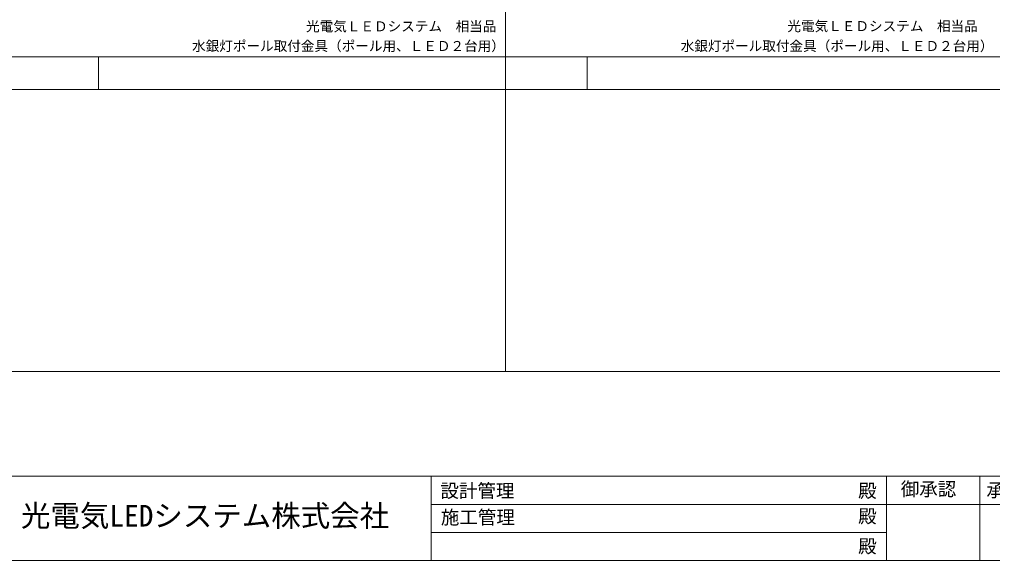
# Model space of a CAD drawing. Units: millimetres, scale not verified. Extents: x -357 to 206, y -169 to 227.
# Drawn here: x -251.7 to -72.8, y -169.3 to -69.8 of the extents above; entities that cross this region are included whole.
import ezdxf
from ezdxf.enums import TextEntityAlignment as Align

# ---------------------------------------------------------------- set-up
doc = ezdxf.new("R2010")
doc.units = ezdxf.units.MM
doc.header["$LTSCALE"] = 3
doc.layers.add('0-0_建築図', color=7, linetype='Continuous', lineweight=9)
doc.layers.add('0-1', color=7, linetype='Continuous', lineweight=18)
doc.styles.add('ＭＳ ゴシック', font='')
doc.styles.get('ＭＳ ゴシック').set_extended_font_data('MS Gothic')

msp = doc.modelspace()

# ---------------------------------------------------------------- linework, layer by layer
at = {"layer": '0-0_建築図', "lineweight": 18}
for p, q in [((-162.298, 212.221), (-162.298, -134.504)), ((-341.965, -76.717), (197.535, -76.717)), ((-237.131, -76.717), (-237.131, -82.717)), ((-147.298, -76.717), (-147.298, -82.717)), ((197.535, -82.717), (-341.965, -82.717)), ((197.535, -134.504), (-341.965, -134.504)), ((178.999, -153.792), (-356.585, -153.792)), ((-175.984, -153.792), (-175.984, -169.271)), ((-92.269, -153.792), (-92.269, -169.271)), ((-75.086, -153.792), (-75.086, -169.271)), ((-92.269, -158.952), (-175.984, -158.952)), ((-92.269, -158.952), (-30.355, -158.952)), ((-92.269, -164.111), (-175.984, -164.111)), ((178.999, -169.271), (-356.585, -169.271))]:
    msp.add_line(p, q, dxfattribs=at)

# ---------------------------------------------------------------- texts
at = {"layer": '0-0_建築図', "style": 'ＭＳ ゴシック'}
for s, height, p in [('設計管理', 2.493, (-174.283, -158.449)), ('殿', 2.493, (-97.476, -158.446)), ('御承認', 2.493, (-89.652, -158.138)), ('承認', 2.493, (-73.907, -158.328)), ('光電気LEDシステム株式会社', 3.971, (-251.406, -164.214)), ('施工管理', 2.493, (-174.206, -163.324)), ('殿', 2.493, (-97.476, -163.115)), ('殿', 2.493, (-97.476, -168.636))]:
    msp.add_text(s, height=height, dxfattribs=at).set_placement(p, align=Align.BOTTOM_LEFT)
at = {"layer": '0-1', "style": 'ＭＳ ゴシック'}
for s, p in [('光電気ＬＥＤシステム\u3000相当品', (-198.99, -72.569)), ('光電気ＬＥＤシステム\u3000相当品', (-110.491, -72.529)), ('水銀灯ポール取付金具（ポール用、ＬＥＤ２台用）', (-219.942, -76.179)), ('水銀灯ポール取付金具（ポール用、ＬＥＤ２台用）', (-130.108, -76.179))]:
    msp.add_text(s, height=1.833, dxfattribs=at).set_placement(p, align=Align.BOTTOM_LEFT)

doc.saveas('drawing.dxf')
